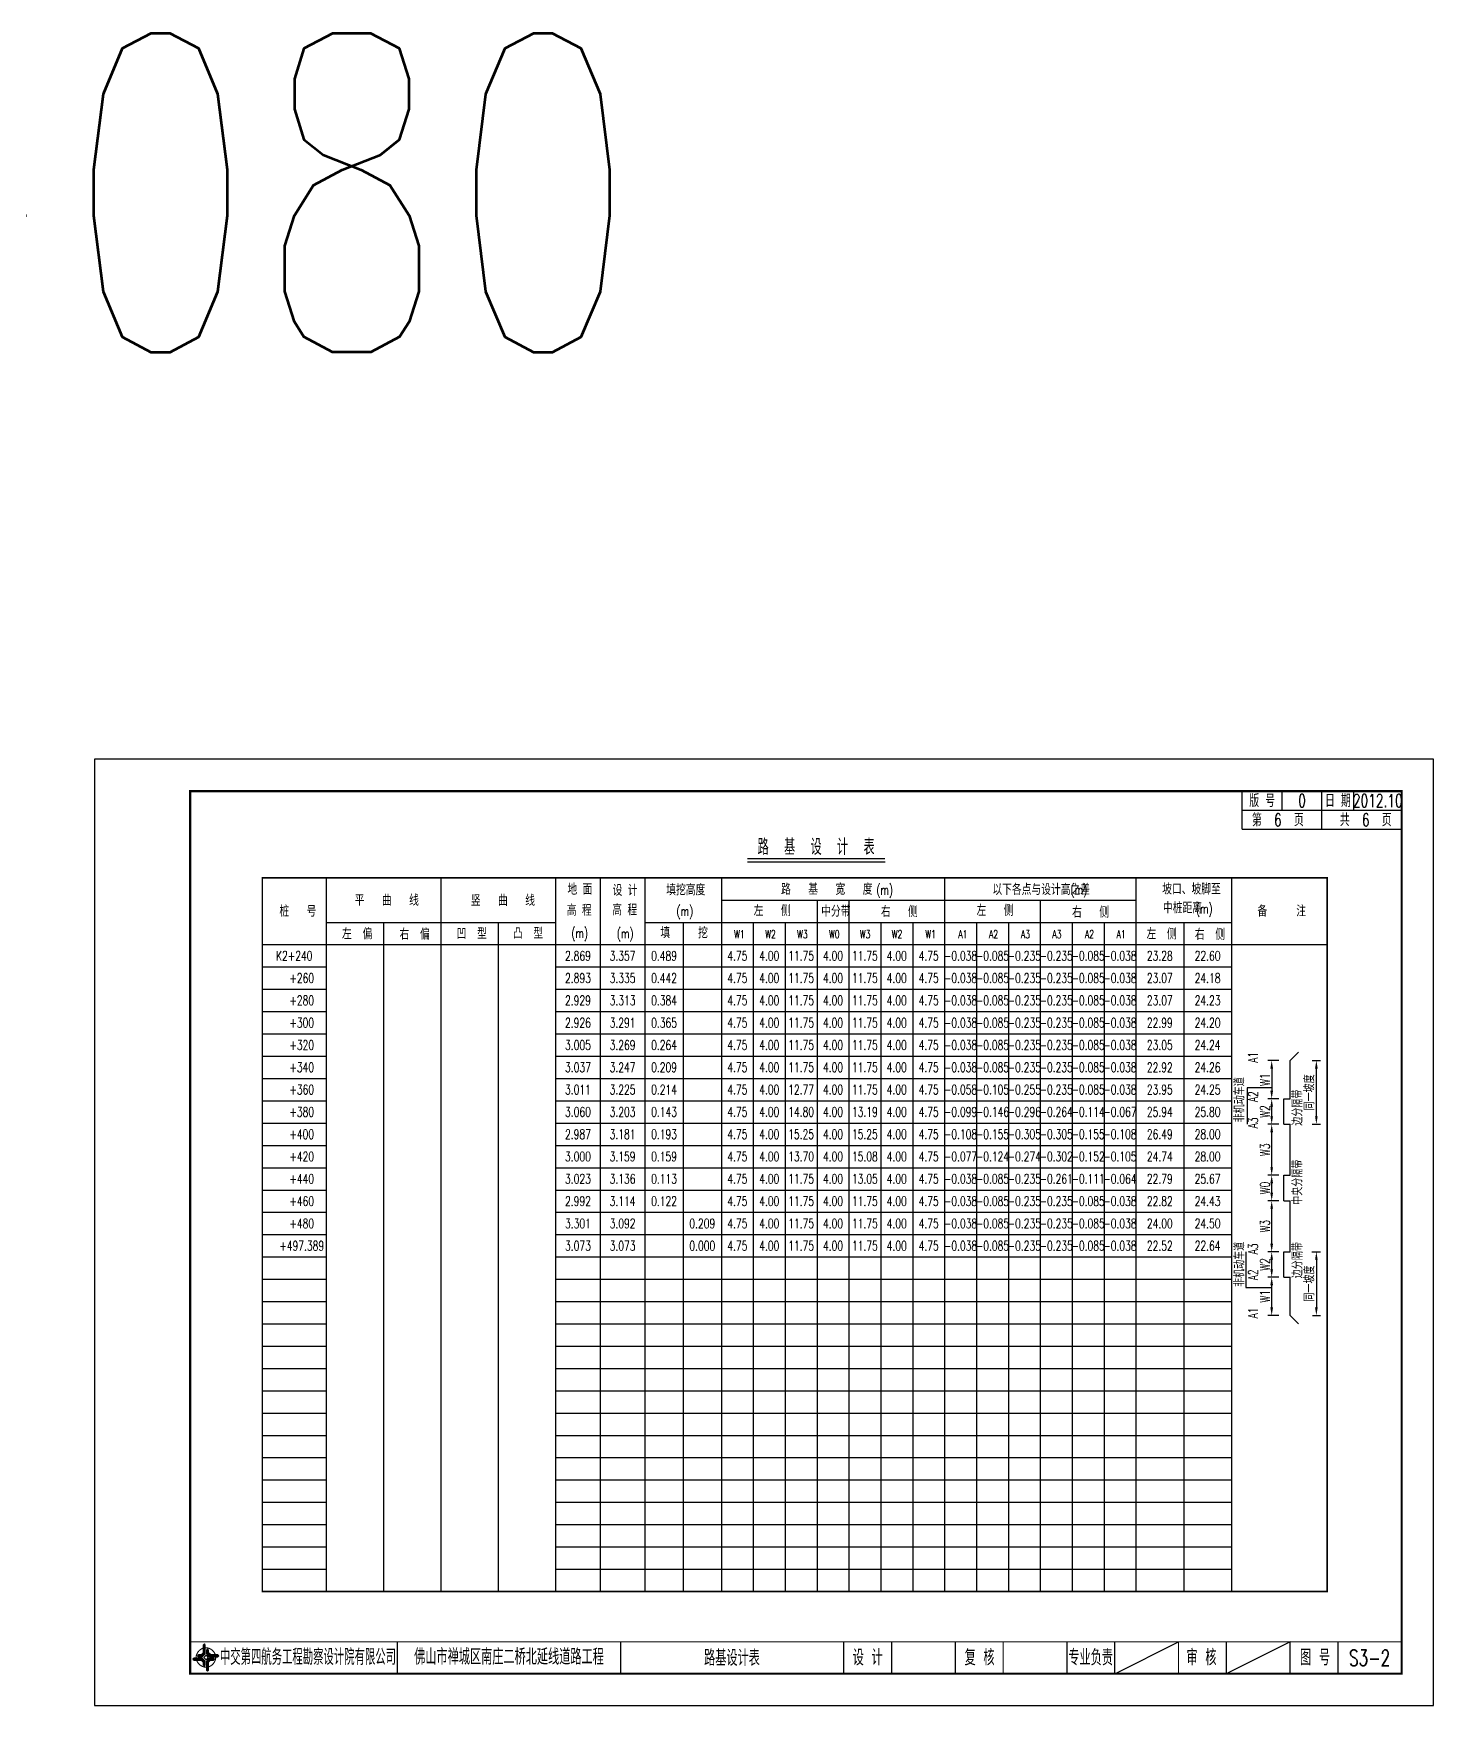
# Model space of a CAD drawing. Header units: inches. Extents: x 1318 to 3988, y 871 to 1396.
# Drawn here: x 3549 to 3988, y 871 to 1396 of the extents above; entities that cross this region are included whole.
import ezdxf
from ezdxf.enums import TextEntityAlignment as Align

# ---------------------------------------------------------------- set-up
doc = ezdxf.new("R2010")
doc.units = ezdxf.units.IN
doc.header["$LTSCALE"] = 10
doc.header["$MEASUREMENT"] = 0
for name, color, linetype in [('BIAO_K', 7, 'Continuous'), ('shuju', 3, 'Continuous'), ('图框', 7, 'Continuous'), ('文字', 7, 'Continuous'), ('表格数据', 5, 'Continuous')]:
    doc.layers.add(name, color=color, linetype=linetype)
doc.styles.get("Standard").update_dxf_attribs({"font": 'simplex1.shx', "width": 0.7, "bigfont": 'hztxt.shx'})
doc.styles.add('style_biao', font='txt', dxfattribs={"width": 0.75, "bigfont": 'hztxt'})
doc.dimstyles.get("Standard").update_dxf_attribs({"dimtxt": 0.18, "dimasz": 0.18, "dimexe": 0.18, "dimexo": 0.0625, "dimgap": 0.09, "dimtad": 0, "dimtih": 1, "dimtoh": 1, "dimdec": 4, "dimzin": 0, "dimdsep": 46, "dimtxsty": 'Standard', "dimcen": 0.09, "dimadec": 0, "dimazin": 0, "dimtfac": 1, "dimtdec": 4, "dimtofl": 0, "dimtmove": 0, "dimatfit": 3, "dimfxl": 0, "dimtolj": 1, "dimtzin": 0, "dimarcsym": 0})

# ---------------------------------------------------------------- blocks, each defined once
blk = doc.blocks.new('series')
at = {"width": 0.75}
for tag, height, p in [('页码', 4, (-35, -19)), ('图名', 5, (-220, -282)), ('图号', 5, (-20, -282))]:
    blk.add_attdef(tag, text='', height=height, dxfattribs=at).set_placement(p, align=Align.MIDDLE_CENTER)
blk = doc.blocks.new('tb')
at = {"lineweight": -3}
h = blk.add_hatch(color=256, dxfattribs=at)
h.paths.add_polyline_path([(-1.23, -0.13), (-3.78, -0.14), (-4.14, -0.41), (-1.4, -0.44), (-0.56, -1.24), (-0.54, -2.62), (-0.27, -2.2), (-0.26, -1.06)])
h.paths.add_polyline_path([(0.13, -1.08), (0.14, -3.86), (0.41, -4.26), (0.44, -1.24), (1.25, -0.43), (2.66, -0.43), (2.26, -0.16), (1.07, -0.15)])
h.paths.add_polyline_path([(1.08, 0.3), (3.62, 0.3), (4.02, 0.56), (1.25, 0.57), (0.43, 1.39), (0.43, 2.8), (0.16, 2.41), (0.15, 1.24)])
h.paths.add_polyline_path([(-0.28, 1.21), (-0.28, 3.99), (-0.56, 4.39), (-0.57, 1.41), (-1.38, 0.6), (-2.74, 0.56), (-2.33, 0.3), (-1.2, 0.29)])
for p, q in [((-1.38, 0.6), (-2.74, 0.56)), ((-0.57, 1.41), (-1.38, 0.6)), ((-0.56, 4.39), (-0.57, 1.41)), ((0.43, 2.8), (0.43, 1.39)), ((0.43, 1.39), (1.25, 0.57)), ((1.25, 0.57), (4.02, 0.56)), ((-4.14, -0.41), (-1.4, -0.44)), ((-1.4, -0.44), (-0.56, -1.24)), ((-0.56, -1.24), (-0.54, -2.62)), ((0.41, -4.26), (0.44, -1.24)), ((0.44, -1.24), (1.25, -0.43)), ((1.25, -0.43), (2.66, -0.43))]:
    blk.add_line(p, q, dxfattribs=at)
at = {"lineweight": -3, "const_width": 0.35, "flags": 128}
for points in [[(-0.9, 3.02, 0.324167), (-3.16, -0.14)], [(2.88, 0.92, 0.324403), (-0.24, 3.15)], [(0.75, -2.86, 0.325418), (3.02, 0.26)], [(-2.98, -0.76, 0.322976), (0.14, -2.98)]]:
    blk.add_lwpolyline(points, format="xyb", dxfattribs=at)
at = {"lineweight": -3, "flags": 128}
for points in [[(-0.9, 3.99), (-0.9, 1.58), (-1.53, 0.91), (-2.34, 0.91), (-2.74, 0.56), (-2.33, 0.3), (-1.2, 0.29), (-0.28, 1.21), (-0.28, 3.99), (-0.56, 4.39)], [(-0.04, 0.77), (0.68, 0.04), (-0.04, -0.69), (-0.77, 0.05)], [(3.62, 0.92), (1.43, 0.92), (0.77, 1.54), (0.77, 2.38), (0.43, 2.8), (0.16, 2.41), (0.15, 1.24), (1.08, 0.3), (3.62, 0.3), (4.02, 0.56)], [(-3.73, -0.76), (-1.54, -0.76), (-0.89, -1.39), (-0.89, -2.21), (-0.54, -2.62), (-0.27, -2.2), (-0.26, -1.06), (-1.23, -0.13), (-3.78, -0.14), (-4.14, -0.41)], [(0.75, -3.85), (0.75, -1.43), (1.4, -0.78), (2.26, -0.78), (2.66, -0.43), (2.26, -0.16), (1.07, -0.15), (0.13, -1.08), (0.14, -3.86), (0.41, -4.26)]]:
    blk.add_lwpolyline(points, close=True, dxfattribs=at)
blk = doc.blocks.new('*D48')
at = {"color": 0, "lineweight": -2}
for p, q in [((3939.15, 1061.23), (3935.69, 1061.23)), ((3936.94, 1055.73), (3936.94, 1058.73))]:
    blk.add_line(p, q, dxfattribs=at)
at = {"color": 0}
for points in [[(3936.53, 1058.73), (3937.36, 1058.73), (3936.94, 1061.23)], [(3936.53, 1055.73), (3937.36, 1055.73), (3936.94, 1053.23)]]:
    blk.add_solid(points, dxfattribs=at)
at = {"layer": 'DEFPOINTS', "color": 0}
for p in [(3936.94, 1061.23), (3939.78, 1061.23), (3939.78, 1053.23)]:
    blk.add_point(p, dxfattribs=at)
at = {"color": 0, "insert": (3934.82, 1057.23), "char_height": 3, "attachment_point": 5, "rotation": 90}
blk.add_mtext('\\A1;W2', dxfattribs=at)
blk = doc.blocks.new('*D49')
at = {"color": 0, "lineweight": -2}
for p, q in [((3939.15, 1037.23), (3935.69, 1037.23)), ((3936.94, 1031.73), (3936.94, 1034.73))]:
    blk.add_line(p, q, dxfattribs=at)
at = {"color": 0}
for points in [[(3936.53, 1034.73), (3937.36, 1034.73), (3936.94, 1037.23)], [(3936.53, 1031.73), (3937.36, 1031.73), (3936.94, 1029.23)]]:
    blk.add_solid(points, dxfattribs=at)
at = {"layer": 'DEFPOINTS', "color": 0}
for p in [(3936.94, 1037.23), (3939.78, 1037.23), (3939.78, 1029.23)]:
    blk.add_point(p, dxfattribs=at)
at = {"color": 0, "insert": (3934.82, 1033.23), "char_height": 3, "attachment_point": 5, "rotation": 90}
blk.add_mtext('\\A1;W0', dxfattribs=at)
blk = doc.blocks.new('*D50')
at = {"color": 0, "lineweight": -2}
for p, q in [((3939.15, 1053.23), (3935.69, 1053.23)), ((3936.94, 1039.73), (3936.94, 1050.73))]:
    blk.add_line(p, q, dxfattribs=at)
at = {"color": 0}
for points in [[(3936.53, 1050.73), (3937.36, 1050.73), (3936.94, 1053.23)], [(3936.53, 1039.73), (3937.36, 1039.73), (3936.94, 1037.23)]]:
    blk.add_solid(points, dxfattribs=at)
at = {"layer": 'DEFPOINTS', "color": 0}
for p in [(3936.94, 1053.23), (3939.78, 1053.23), (3939.78, 1037.23)]:
    blk.add_point(p, dxfattribs=at)
at = {"color": 0, "insert": (3934.82, 1045.23), "char_height": 3, "attachment_point": 5, "rotation": 90}
blk.add_mtext('\\A1;W3', dxfattribs=at)
blk = doc.blocks.new('*D51')
at = {"color": 0, "lineweight": -2}
for p, q in [((3939.15, 1073.23), (3935.69, 1073.23)), ((3936.94, 1070.73), (3936.94, 1063.73)), ((3939.15, 1061.23), (3935.69, 1061.23))]:
    blk.add_line(p, q, dxfattribs=at)
at = {"color": 0}
for points in [[(3936.53, 1070.73), (3937.36, 1070.73), (3936.94, 1073.23)], [(3936.53, 1063.73), (3937.36, 1063.73), (3936.94, 1061.23)]]:
    blk.add_solid(points, dxfattribs=at)
at = {"layer": 'DEFPOINTS', "color": 0}
for p in [(3939.78, 1073.23), (3936.94, 1061.23), (3939.78, 1061.23)]:
    blk.add_point(p, dxfattribs=at)
at = {"color": 0, "insert": (3934.82, 1067.23), "char_height": 3, "attachment_point": 5, "rotation": 90}
blk.add_mtext('\\A1;W1', dxfattribs=at)
blk = doc.blocks.new('*D52')
at = {"layer": 'DEFPOINTS', "color": 0}
for p in [(3949.02, 1073.23), (3950.95, 1073.23), (3949.06, 1053.23)]:
    blk.add_point(p, dxfattribs=at)
at = {"layer": 'shuju', "color": 0, "lineweight": -2}
for p, q in [((3949.64, 1073.23), (3952.2, 1073.23)), ((3950.95, 1055.73), (3950.95, 1070.73)), ((3949.68, 1053.23), (3952.2, 1053.23))]:
    blk.add_line(p, q, dxfattribs=at)
at = {"layer": 'shuju', "color": 0}
for points in [[(3950.54, 1070.73), (3951.37, 1070.73), (3950.95, 1073.23)], [(3950.54, 1055.73), (3951.37, 1055.73), (3950.95, 1053.23)]]:
    blk.add_solid(points, dxfattribs=at)
at = {"layer": 'shuju', "color": 0, "insert": (3948.83, 1063.23), "char_height": 3, "attachment_point": 5, "rotation": 90}
blk.add_mtext('\\A1;同一坡度', dxfattribs=at)
blk = doc.blocks.new('*D53')
at = {"layer": 'DEFPOINTS', "color": 0}
for p in [(3948.96, 1013.23), (3949.08, 993.23), (3950.95, 993.23)]:
    blk.add_point(p, dxfattribs=at)
at = {"layer": 'shuju', "color": 0, "lineweight": -2}
for p, q in [((3949.58, 1013.23), (3952.2, 1013.23)), ((3950.95, 1010.73), (3950.95, 995.73)), ((3949.71, 993.23), (3952.2, 993.23))]:
    blk.add_line(p, q, dxfattribs=at)
at = {"layer": 'shuju', "color": 0}
for points in [[(3950.54, 1010.73), (3951.37, 1010.73), (3950.95, 1013.23)], [(3950.54, 995.73), (3951.37, 995.73), (3950.95, 993.23)]]:
    blk.add_solid(points, dxfattribs=at)
at = {"layer": 'shuju', "color": 0, "insert": (3948.83, 1003.23), "char_height": 3, "attachment_point": 5, "rotation": 90}
blk.add_mtext('\\A1;同一坡度', dxfattribs=at)
blk = doc.blocks.new('*D54')
at = {"color": 0, "lineweight": -2}
for p, q in [((3939.15, 1013.23), (3935.69, 1013.23)), ((3936.94, 1007.73), (3936.94, 1010.73))]:
    blk.add_line(p, q, dxfattribs=at)
at = {"color": 0}
for points in [[(3936.53, 1010.73), (3937.36, 1010.73), (3936.94, 1013.23)], [(3936.53, 1007.73), (3937.36, 1007.73), (3936.94, 1005.23)]]:
    blk.add_solid(points, dxfattribs=at)
at = {"layer": 'DEFPOINTS', "color": 0}
for p in [(3936.94, 1013.23), (3939.78, 1013.23), (3939.78, 1005.23)]:
    blk.add_point(p, dxfattribs=at)
at = {"color": 0, "insert": (3934.82, 1009.23), "char_height": 3, "attachment_point": 5, "rotation": 90}
blk.add_mtext('\\A1;W2', dxfattribs=at)
blk = doc.blocks.new('*D55')
at = {"color": 0, "lineweight": -2}
for p, q in [((3939.15, 1005.23), (3935.69, 1005.23)), ((3936.94, 995.73), (3936.94, 1002.73)), ((3939.15, 993.23), (3935.69, 993.23))]:
    blk.add_line(p, q, dxfattribs=at)
at = {"color": 0}
for points in [[(3936.53, 1002.73), (3937.36, 1002.73), (3936.94, 1005.23)], [(3936.53, 995.73), (3937.36, 995.73), (3936.94, 993.23)]]:
    blk.add_solid(points, dxfattribs=at)
at = {"layer": 'DEFPOINTS', "color": 0}
for p in [(3936.94, 1005.23), (3939.78, 1005.23), (3939.78, 993.23)]:
    blk.add_point(p, dxfattribs=at)
at = {"color": 0, "insert": (3934.82, 999.23), "char_height": 3, "attachment_point": 5, "rotation": 90}
blk.add_mtext('\\A1;W1', dxfattribs=at)
blk = doc.blocks.new('*D56')
at = {"color": 0, "lineweight": -2}
for p, q in [((3939.15, 1029.23), (3935.69, 1029.23)), ((3936.94, 1015.73), (3936.94, 1026.73))]:
    blk.add_line(p, q, dxfattribs=at)
at = {"color": 0}
for points in [[(3936.53, 1026.73), (3937.36, 1026.73), (3936.94, 1029.23)], [(3936.53, 1015.73), (3937.36, 1015.73), (3936.94, 1013.23)]]:
    blk.add_solid(points, dxfattribs=at)
at = {"layer": 'DEFPOINTS', "color": 0}
for p in [(3936.94, 1029.23), (3939.78, 1029.23), (3939.78, 1013.23)]:
    blk.add_point(p, dxfattribs=at)
at = {"color": 0, "insert": (3934.82, 1021.23), "char_height": 3, "attachment_point": 5, "rotation": 90}
blk.add_mtext('\\A1;W3', dxfattribs=at)

msp = doc.modelspace()

# ---------------------------------------------------------------- linework, layer by layer
msp.add_line((3772.48378, 1135.59027), (3815.69658, 1135.59027))
msp.add_lwpolyline([(3987.70962, 870.79758), (3987.70962, 1167.79758), (3567.70962, 1167.79758), (3567.70962, 870.79758)], close=True)
at = {"const_width": 0.4}
msp.add_lwpolyline([(3772.48378, 1136.59027), (3815.64865, 1136.59027)], dxfattribs=at)
at = {"layer": 'BIAO_K'}
for p, q in [((3640.34346, 1130.59922), (3640.34346, 906.59922)), ((3676.34346, 1130.59922), (3676.34346, 906.59922)), ((3712.34346, 1130.59922), (3712.34346, 906.59922)), ((3726.34346, 1130.59922), (3726.34346, 906.59922)), ((3740.34346, 1130.59922), (3740.34346, 906.59922)), ((3764.34346, 1130.59922), (3764.34346, 906.59922)), ((3834.34346, 1130.59922), (3834.34346, 906.59922)), ((3894.34346, 1130.59922), (3894.34346, 906.59922)), ((3924.34346, 1130.59922), (3924.34346, 906.59922)), ((3764.34346, 1123.59922), (3894.34346, 1123.59922)), ((3794.34346, 1123.59922), (3794.34346, 906.59922)), ((3804.34346, 1123.59922), (3804.34346, 906.59922)), ((3864.34346, 1123.59922), (3864.34346, 906.59922)), ((3640.34346, 1116.59922), (3712.34346, 1116.59922)), ((3658.34346, 1116.59922), (3658.34346, 906.59922)), ((3694.34346, 1116.59922), (3694.34346, 906.59922)), ((3740.34346, 1116.59922), (3924.34346, 1116.59922)), ((3752.34346, 1116.59922), (3752.34346, 906.59922)), ((3774.34346, 1116.59922), (3774.34346, 906.59922)), ((3784.34346, 1116.59922), (3784.34346, 906.59922)), ((3814.34346, 1116.59922), (3814.34346, 906.59922)), ((3824.34346, 1116.59922), (3824.34346, 906.59922)), ((3844.34346, 1116.59922), (3844.34346, 906.59922)), ((3854.34346, 1116.59922), (3854.34346, 906.59922)), ((3874.34346, 1116.59922), (3874.34346, 906.59922)), ((3884.34346, 1116.59922), (3884.34346, 906.59922)), ((3909.34346, 1116.59922), (3909.34346, 906.59922)), ((3620.34346, 1109.59922), (3954.34346, 1109.59922)), ((3620.34346, 1102.59922), (3640.34346, 1102.59922)), ((3712.34346, 1102.59922), (3924.34346, 1102.59922)), ((3620.34346, 1095.59922), (3640.34346, 1095.59922)), ((3712.34346, 1095.59922), (3924.34346, 1095.59922)), ((3620.34346, 1088.59922), (3640.34346, 1088.59922)), ((3712.34346, 1088.59922), (3924.34346, 1088.59922)), ((3620.34346, 1081.59922), (3640.34346, 1081.59922)), ((3712.34346, 1081.59922), (3924.34346, 1081.59922)), ((3620.34346, 1074.59922), (3640.34346, 1074.59922)), ((3712.34346, 1074.59922), (3924.34346, 1074.59922)), ((3620.34346, 1067.59922), (3640.34346, 1067.59922)), ((3712.34346, 1067.59922), (3924.34346, 1067.59922)), ((3620.34346, 1060.59922), (3640.34346, 1060.59922)), ((3712.34346, 1060.59922), (3924.34346, 1060.59922)), ((3620.34346, 1053.59922), (3640.34346, 1053.59922)), ((3712.34346, 1053.59922), (3924.34346, 1053.59922)), ((3620.34346, 1046.59922), (3640.34346, 1046.59922)), ((3712.34346, 1046.59922), (3924.34346, 1046.59922)), ((3620.34346, 1039.59922), (3640.34346, 1039.59922)), ((3712.34346, 1039.59922), (3924.34346, 1039.59922)), ((3620.34346, 1032.59922), (3640.34346, 1032.59922)), ((3712.34346, 1032.59922), (3924.34346, 1032.59922)), ((3620.34346, 1025.59922), (3640.34346, 1025.59922)), ((3712.34346, 1025.59922), (3924.34346, 1025.59922)), ((3620.34346, 1018.59922), (3640.34346, 1018.59922)), ((3712.34346, 1018.59922), (3924.34346, 1018.59922)), ((3620.34346, 1011.59922), (3640.34346, 1011.59922)), ((3712.34346, 1011.59922), (3924.34346, 1011.59922)), ((3620.34346, 1004.59922), (3640.34346, 1004.59922)), ((3712.34346, 1004.59922), (3924.34346, 1004.59922)), ((3620.34346, 997.59922), (3640.34346, 997.59922)), ((3712.34346, 997.59922), (3924.34346, 997.59922)), ((3620.34346, 990.59922), (3640.34346, 990.59922)), ((3712.34346, 990.59922), (3924.34346, 990.59922)), ((3620.34346, 983.59922), (3640.34346, 983.59922)), ((3712.34346, 983.59922), (3924.34346, 983.59922)), ((3620.34346, 976.59922), (3640.34346, 976.59922)), ((3712.34346, 976.59922), (3924.34346, 976.59922)), ((3620.34346, 969.59922), (3640.34346, 969.59922)), ((3712.34346, 969.59922), (3924.34346, 969.59922)), ((3620.34346, 962.59922), (3640.34346, 962.59922)), ((3712.34346, 962.59922), (3924.34346, 962.59922)), ((3620.34346, 955.59922), (3640.34346, 955.59922)), ((3712.34346, 955.59922), (3924.34346, 955.59922)), ((3620.34346, 948.59922), (3640.34346, 948.59922)), ((3712.34346, 948.59922), (3924.34346, 948.59922)), ((3620.34346, 941.59922), (3640.34346, 941.59922)), ((3712.34346, 941.59922), (3924.34346, 941.59922)), ((3620.34346, 934.59922), (3640.34346, 934.59922)), ((3712.34346, 934.59922), (3924.34346, 934.59922)), ((3620.34346, 927.59922), (3640.34346, 927.59922)), ((3712.34346, 927.59922), (3924.34346, 927.59922)), ((3620.34346, 920.59922), (3640.34346, 920.59922)), ((3712.34346, 920.59922), (3924.34346, 920.59922)), ((3620.34346, 913.59922), (3640.34346, 913.59922)), ((3712.34346, 913.59922), (3924.34346, 913.59922))]:
    msp.add_line(p, q, dxfattribs=at)
at = {"layer": 'BIAO_K', "const_width": 0.5}
msp.add_lwpolyline([(3620.34346, 906.59922), (3954.34346, 906.59922), (3954.34346, 1130.59922), (3620.34346, 1130.59922)], close=True, dxfattribs=at)
at = {"layer": 'BIAO_K', "color": 1}
for points in [[(3942.78862, 1073.23295), (3945.34557, 1075.85654)], [(3942.78862, 1061.23295), (3942.78862, 1073.23295)], [(3940.78862, 1053.23295), (3940.78862, 1061.23295)], [(3940.78862, 1061.23295), (3942.78862, 1061.23295)], [(3940.78862, 1053.23295), (3942.78862, 1053.23295)], [(3942.78862, 1037.23295), (3942.78862, 1053.23295)], [(3940.78862, 1037.23295), (3942.78862, 1037.23295)], [(3940.78862, 1029.23295), (3940.78862, 1037.23295)], [(3940.78862, 1029.23295), (3942.78862, 1029.23295)], [(3942.78862, 1013.23295), (3942.78862, 1029.23295)], [(3940.78862, 1013.23295), (3942.78862, 1013.23295)], [(3940.78862, 1005.23295), (3940.78862, 1013.23295)], [(3940.78862, 1005.23295), (3942.78862, 1005.23295)], [(3942.78862, 993.23295), (3942.78862, 1005.23295)], [(3942.78862, 993.23295), (3945.34557, 990.60936)]]:
    msp.add_lwpolyline(points, dxfattribs=at)
at = {"layer": 'shuju'}
for p, q in [((3936.83257, 1064.70217), (3929.27466, 1064.70217)), ((3929.27466, 1064.70217), (3929.27466, 1053.23295)), ((3928.82053, 1013.23295), (3928.82053, 1001.97848)), ((3928.82053, 1001.97848), (3936.90978, 1001.97848))]:
    msp.add_line(p, q, dxfattribs=at)
at = {"layer": '图框'}
for p, q in [((3927.70962, 1145.79758), (3927.70962, 1157.79758)), ((3940.20962, 1151.79758), (3940.20962, 1157.79758)), ((3952.70962, 1151.79758), (3952.70962, 1157.79758)), ((3962.70962, 1151.79758), (3962.70962, 1157.79758)), ((3927.70962, 1151.79758), (3977.70962, 1151.79758)), ((3952.70962, 1145.79758), (3952.70962, 1151.79758)), ((3927.70962, 1145.79758), (3977.70962, 1145.79758)), ((3887.70962, 880.79758), (3907.70962, 890.79758)), ((3942.70962, 890.79758), (3922.70962, 880.79758))]:
    msp.add_line(p, q, dxfattribs=at)
for points, const_width in [([(3977.70962, 1157.79758), (3597.70962, 1157.79758), (3597.70962, 880.79758), (3977.70962, 880.79758), (3977.70962, 1157.79758)], 0.7), ([(3597.70962, 890.79758), (3977.70962, 890.79758)], 0.4), ([(3662.70962, 890.79758), (3662.70962, 880.79758)], 0.4), ([(3732.70962, 880.79758), (3732.70962, 890.79758)], 0.4), ([(3802.70962, 880.79758), (3802.70962, 890.79758)], 0.4), ([(3817.70962, 880.79758), (3817.70962, 890.79758)], 0.4), ([(3837.70962, 880.79758), (3837.70962, 890.79758)], 0.4), ([(3852.70962, 880.79758), (3852.70962, 890.79758)], 0.4), ([(3872.70962, 880.79758), (3872.70962, 890.79758)], 0.4), ([(3872.70962, 880.79758), (3872.70962, 890.79758)], 0.4), ([(3887.70962, 880.79758), (3887.70962, 890.79758)], 0.4), ([(3907.70962, 880.79758), (3907.70962, 890.79758)], 0.4), ([(3922.70962, 880.79758), (3922.70962, 890.79758)], 0.4), ([(3942.70962, 880.79758), (3942.70962, 890.79758)], 0.4), ([(3957.70962, 880.79758), (3957.70962, 890.79758)], 0.4)]:
    msp.add_lwpolyline(points, dxfattribs=dict(at, const_width=const_width))

# ---------------------------------------------------------------- block references
ref = msp.add_blockref('series', (3987.65641, 1167.75584), dxfattribs=at)
ref.add_attrib('页码', '第  6  页     共  6  页', dxfattribs={"layer": '0', "height": 4, "width": 0.7}).set_placement((3952.65641, 1148.75584), align=Align.MIDDLE_CENTER)
ref.add_attrib('图名', '路基设计表', dxfattribs={"layer": '0', "height": 5, "width": 0.7}).set_placement((3767.65641, 885.75584), align=Align.MIDDLE_CENTER)
ref.add_attrib('图号', 'S3-2', dxfattribs={"layer": '0', "height": 5, "width": 0.7}).set_placement((3967.65641, 885.75584), align=Align.MIDDLE_CENTER)
at = {"layer": '图框', "lineweight": -3}
msp.add_blockref('tb', (3602.70535, 885.80292), dxfattribs=at)

# ---------------------------------------------------------------- texts
at = {"width": 0.7}
for s, p in [('A1', (3932.58483, 1072.51252)), ('A2', (3932.58483, 1060.18949)), ('A3', (3932.58483, 1051.94127)), ('A3', (3932.58483, 1012.39591)), ('A2', (3932.58483, 1004.2701)), ('A1', (3932.58483, 992.30034))]:
    msp.add_text(s, height=3, rotation=90, dxfattribs=at).set_placement(p)
at = {"layer": 'BIAO_K', "width": 0.7}
for s, height, p in [('地 面', 3.5, (3716.04044, 1125.24251)), ('设 计', 3.5, (3730.21714, 1124.91948)), ('填挖高度', 3.5, (3747.04291, 1125.0659)), ('路   基   宽   度', 3.5, (3783.03099, 1125.25892)), ('(m)', 3, (3812.96748, 1125.27869)), ('以下各点与设计高之差', 3.5, (3849.33234, 1125.17592)), ('(m)', 3, (3873.84801, 1125.36088)), ('坡口、坡脚至', 3.5, (3902.59933, 1125.32389)), ('平   曲   线', 3.5, (3649.30203, 1121.81176)), ('竖   曲   线', 3.5, (3685.7121, 1121.75675)), ('中桩距离', 3.5, (3902.84861, 1119.40659)), ('桩   号', 3.5, (3625.68274, 1118.35138)), ('高 程', 3.5, (3715.84302, 1118.64896)), ('高 程', 3.5, (3730.10055, 1118.78554)), ('(m)', 3, (3750.25243, 1118.61122)), ('左   侧', 3.5, (3774.46861, 1118.54252)), ('中分带', 3.5, (3795.64068, 1118.35294)), ('右   侧', 3.5, (3814.35847, 1118.24684)), ('左   侧', 3.5, (3844.35744, 1118.61473)), ('右   侧', 3.5, (3874.33789, 1118.06828)), ('(m)', 3, (3913.19454, 1119.37857)), ('备     注', 3.5, (3932.4751, 1118.41066)), ('左  偏', 3.5, (3645.33706, 1111.26661)), ('右  偏', 3.5, (3663.36173, 1111.16186)), ('凹  型', 3.5, (3681.29858, 1111.31991)), ('凸  型', 3.5, (3698.94138, 1111.41214)), ('(m)', 3, (3717.27432, 1111.69902)), ('(m)', 3, (3731.5414, 1111.59648)), ('填', 3.5, (3745.18567, 1111.63021)), ('挖', 3.5, (3757.02226, 1111.57016)), ('W1', 2.5, (3768.32942, 1111.62908)), ('W2', 2.5, (3778.10238, 1111.62908)), ('W3', 2.5, (3788.10238, 1111.62908)), ('W0', 2.5, (3798.10256, 1111.62908)), ('W3', 2.5, (3807.77835, 1111.62908)), ('W2', 2.5, (3817.77835, 1111.62908)), ('W1', 2.5, (3828.30313, 1111.62908)), ('A1', 2.5, (3838.63387, 1111.62908)), ('A2', 2.5, (3848.27794, 1111.62908)), ('A3', 2.5, (3858.27794, 1111.62908)), ('A3', 2.5, (3868.16177, 1111.62908)), ('A2', 2.5, (3878.34525, 1111.62908)), ('A1', 2.5, (3888.28562, 1111.62908)), ('左  侧', 3.5, (3897.68938, 1111.23281)), ('右  侧', 3.5, (3912.84335, 1111.09376))]:
    msp.add_text(s, height=height, dxfattribs=at).set_placement(p)
at = {"layer": 'shuju', "style": 'style_biao', "width": 0.7}
for s, p in [('非机动车道', (3928.37664, 1053.82491)), ('边分隔带', (3946.5819, 1052.77522))]:
    msp.add_text(s, height=3, rotation=90, dxfattribs=at).set_placement(p)
at = {"layer": 'shuju', "width": 0.7}
for s, p in [('中央分隔带', (3946.5819, 1027.96045)), ('边分隔带', (3946.59471, 1004.90444)), ('非机动车道', (3928.37664, 1002.17277))]:
    msp.add_text(s, height=3, rotation=90, dxfattribs=at).set_placement(p)
at = {"layer": '图框'}
for s, height, width, p in [('K0+000~K0+640、K1+600~K2+080', 100, 0.7, (2869.37232, 1345.57338)), ('版 号', 4, 0.7, (3933.95962, 1154.79758)), ('0', 4, 0.7, (3946.45962, 1154.79758)), ('日 期', 4, 0.7, (3957.70962, 1154.79758)), ('2012.10', 4, 0.7, (3970.20962, 1154.79758)), ('中交第四航务工程勘察设计院有限公司', 5, 0.65, (3634.64046, 886.04603)), ('佛山市禅城区南庄二桥北延线道路工程', 5, 0.7, (3697.70962, 886.11229)), ('设 计', 5, 0.7, (3810.21038, 885.89217)), ('复 核', 5, 0.7, (3845.3052, 885.89217)), ('专业负责', 5, 0.7, (3880.15594, 885.89217)), ('审 核', 5, 0.7, (3914.92975, 885.89217)), ('图 号', 5, 0.7, (3950.54892, 885.89217))]:
    msp.add_text(s, height=height, dxfattribs=dict(at, width=width)).set_placement(p, align=Align.MIDDLE_CENTER)
at = {"layer": '文字', "width": 0.7}
msp.add_text('路  基  设  计  表', height=5, dxfattribs=at).set_placement((3775.68692, 1137.76533))
at = {"layer": '表格数据', "width": 0.7}
for s, p in [('K2+240', (3630.34346, 1106.09922)), ('2.869', (3719.34346, 1106.09922)), ('3.357', (3733.34346, 1106.09922)), ('0.489', (3746.34346, 1106.09922)), ('4.75', (3769.34346, 1106.09922)), ('4.00', (3779.34346, 1106.09922)), ('11.75', (3789.34346, 1106.09922)), ('4.00', (3799.34346, 1106.09922)), ('11.75', (3809.34346, 1106.09922)), ('4.00', (3819.34346, 1106.09922)), ('4.75', (3829.34346, 1106.09922)), ('4.75', (3829.34346, 1106.09922)), ('-0.038', (3839.34346, 1106.09922)), ('-0.085', (3849.34346, 1106.09922)), ('-0.235', (3859.34346, 1106.09922)), ('-0.235', (3869.34346, 1106.09922)), ('-0.085', (3879.34346, 1106.09922)), ('-0.038', (3889.34346, 1106.09922)), ('23.28', (3901.84346, 1106.09922)), ('22.60', (3916.84346, 1106.09922)), ('   +260', (3630.34346, 1099.09922)), ('2.893', (3719.34346, 1099.09922)), ('3.335', (3733.34346, 1099.09922)), ('0.442', (3746.34346, 1099.09922)), ('4.75', (3769.34346, 1099.09922)), ('4.00', (3779.34346, 1099.09922)), ('11.75', (3789.34346, 1099.09922)), ('4.00', (3799.34346, 1099.09922)), ('11.75', (3809.34346, 1099.09922)), ('4.00', (3819.34346, 1099.09922)), ('4.75', (3829.34346, 1099.09922)), ('4.75', (3829.34346, 1099.09922)), ('-0.038', (3839.34346, 1099.09922)), ('-0.085', (3849.34346, 1099.09922)), ('-0.235', (3859.34346, 1099.09922)), ('-0.235', (3869.34346, 1099.09922)), ('-0.085', (3879.34346, 1099.09922)), ('-0.038', (3889.34346, 1099.09922)), ('23.07', (3901.84346, 1099.09922)), ('24.18', (3916.84346, 1099.09922)), ('   +280', (3630.34346, 1092.09922)), ('2.929', (3719.34346, 1092.09922)), ('3.313', (3733.34346, 1092.09922)), ('0.384', (3746.34346, 1092.09922)), ('4.75', (3769.34346, 1092.09922)), ('4.00', (3779.34346, 1092.09922)), ('11.75', (3789.34346, 1092.09922)), ('4.00', (3799.34346, 1092.09922)), ('11.75', (3809.34346, 1092.09922)), ('4.00', (3819.34346, 1092.09922)), ('4.75', (3829.34346, 1092.09922)), ('4.75', (3829.34346, 1092.09922)), ('-0.038', (3839.34346, 1092.09922)), ('-0.085', (3849.34346, 1092.09922)), ('-0.235', (3859.34346, 1092.09922)), ('-0.235', (3869.34346, 1092.09922)), ('-0.085', (3879.34346, 1092.09922)), ('-0.038', (3889.34346, 1092.09922)), ('23.07', (3901.84346, 1092.09922)), ('24.23', (3916.84346, 1092.09922)), ('   +300', (3630.34346, 1085.09922)), ('2.926', (3719.34346, 1085.09922)), ('3.291', (3733.34346, 1085.09922)), ('0.365', (3746.34346, 1085.09922)), ('4.75', (3769.34346, 1085.09922)), ('4.00', (3779.34346, 1085.09922)), ('11.75', (3789.34346, 1085.09922)), ('4.00', (3799.34346, 1085.09922)), ('11.75', (3809.34346, 1085.09922)), ('4.00', (3819.34346, 1085.09922)), ('4.75', (3829.34346, 1085.09922)), ('4.75', (3829.34346, 1085.09922)), ('-0.038', (3839.34346, 1085.09922)), ('-0.085', (3849.34346, 1085.09922)), ('-0.235', (3859.34346, 1085.09922)), ('-0.235', (3869.34346, 1085.09922)), ('-0.085', (3879.34346, 1085.09922)), ('-0.038', (3889.34346, 1085.09922)), ('22.99', (3901.84346, 1085.09922)), ('24.20', (3916.84346, 1085.09922)), ('   +320', (3630.34346, 1078.09922)), ('3.005', (3719.34346, 1078.09922)), ('3.269', (3733.34346, 1078.09922)), ('0.264', (3746.34346, 1078.09922)), ('4.75', (3769.34346, 1078.09922)), ('4.00', (3779.34346, 1078.09922)), ('11.75', (3789.34346, 1078.09922)), ('4.00', (3799.34346, 1078.09922)), ('11.75', (3809.34346, 1078.09922)), ('4.00', (3819.34346, 1078.09922)), ('4.75', (3829.34346, 1078.09922)), ('4.75', (3829.34346, 1078.09922)), ('-0.038', (3839.34346, 1078.09922)), ('-0.085', (3849.34346, 1078.09922)), ('-0.235', (3859.34346, 1078.09922)), ('-0.235', (3869.34346, 1078.09922)), ('-0.085', (3879.34346, 1078.09922)), ('-0.038', (3889.34346, 1078.09922)), ('23.05', (3901.84346, 1078.09922)), ('24.24', (3916.84346, 1078.09922)), ('   +340', (3630.34346, 1071.09922)), ('3.037', (3719.34346, 1071.09922)), ('3.247', (3733.34346, 1071.09922)), ('0.209', (3746.34346, 1071.09922)), ('4.75', (3769.34346, 1071.09922)), ('4.00', (3779.34346, 1071.09922)), ('11.75', (3789.34346, 1071.09922)), ('4.00', (3799.34346, 1071.09922)), ('11.75', (3809.34346, 1071.09922)), ('4.00', (3819.34346, 1071.09922)), ('4.75', (3829.34346, 1071.09922)), ('4.75', (3829.34346, 1071.09922)), ('-0.038', (3839.34346, 1071.09922)), ('-0.085', (3849.34346, 1071.09922)), ('-0.235', (3859.34346, 1071.09922)), ('-0.235', (3869.34346, 1071.09922)), ('-0.085', (3879.34346, 1071.09922)), ('-0.038', (3889.34346, 1071.09922)), ('22.92', (3901.84346, 1071.09922)), ('24.26', (3916.84346, 1071.09922)), ('   +360', (3630.34346, 1064.09922)), ('3.011', (3719.34346, 1064.09922)), ('3.225', (3733.34346, 1064.09922)), ('0.214', (3746.34346, 1064.09922)), ('4.75', (3769.34346, 1064.09922)), ('4.00', (3779.34346, 1064.09922)), ('12.77', (3789.34346, 1064.09922)), ('4.00', (3799.34346, 1064.09922)), ('11.75', (3809.34346, 1064.09922)), ('4.00', (3819.34346, 1064.09922)), ('4.75', (3829.34346, 1064.09922)), ('4.75', (3829.34346, 1064.09922)), ('-0.058', (3839.34346, 1064.09922)), ('-0.105', (3849.34346, 1064.09922)), ('-0.255', (3859.34346, 1064.09922)), ('-0.235', (3869.34346, 1064.09922)), ('-0.085', (3879.34346, 1064.09922)), ('-0.038', (3889.34346, 1064.09922)), ('23.95', (3901.84346, 1064.09922)), ('24.25', (3916.84346, 1064.09922)), ('   +380', (3630.34346, 1057.09922)), ('3.060', (3719.34346, 1057.09922)), ('3.203', (3733.34346, 1057.09922)), ('0.143', (3746.34346, 1057.09922)), ('4.75', (3769.34346, 1057.09922)), ('4.00', (3779.34346, 1057.09922)), ('14.80', (3789.34346, 1057.09922)), ('4.00', (3799.34346, 1057.09922)), ('13.19', (3809.34346, 1057.09922)), ('4.00', (3819.34346, 1057.09922)), ('4.75', (3829.34346, 1057.09922)), ('4.75', (3829.34346, 1057.09922)), ('-0.099', (3839.34346, 1057.09922)), ('-0.146', (3849.34346, 1057.09922)), ('-0.296', (3859.34346, 1057.09922)), ('-0.264', (3869.34346, 1057.09922)), ('-0.114', (3879.34346, 1057.09922)), ('-0.067', (3889.34346, 1057.09922)), ('25.94', (3901.84346, 1057.09922)), ('25.80', (3916.84346, 1057.09922)), ('   +400', (3630.34346, 1050.09922)), ('2.987', (3719.34346, 1050.09922)), ('3.181', (3733.34346, 1050.09922)), ('0.193', (3746.34346, 1050.09922)), ('4.75', (3769.34346, 1050.09922)), ('4.00', (3779.34346, 1050.09922)), ('15.25', (3789.34346, 1050.09922)), ('4.00', (3799.34346, 1050.09922)), ('15.25', (3809.34346, 1050.09922)), ('4.00', (3819.34346, 1050.09922)), ('4.75', (3829.34346, 1050.09922)), ('4.75', (3829.34346, 1050.09922)), ('-0.108', (3839.34346, 1050.09922)), ('-0.155', (3849.34346, 1050.09922)), ('-0.305', (3859.34346, 1050.09922)), ('-0.305', (3869.34346, 1050.09922)), ('-0.155', (3879.34346, 1050.09922)), ('-0.108', (3889.34346, 1050.09922)), ('26.49', (3901.84346, 1050.09922)), ('28.00', (3916.84346, 1050.09922)), ('   +420', (3630.34346, 1043.09922)), ('3.000', (3719.34346, 1043.09922)), ('3.159', (3733.34346, 1043.09922)), ('0.159', (3746.34346, 1043.09922)), ('4.75', (3769.34346, 1043.09922)), ('4.00', (3779.34346, 1043.09922)), ('13.70', (3789.34346, 1043.09922)), ('4.00', (3799.34346, 1043.09922)), ('15.08', (3809.34346, 1043.09922)), ('4.00', (3819.34346, 1043.09922)), ('4.75', (3829.34346, 1043.09922)), ('4.75', (3829.34346, 1043.09922)), ('-0.077', (3839.34346, 1043.09922)), ('-0.124', (3849.34346, 1043.09922)), ('-0.274', (3859.34346, 1043.09922)), ('-0.302', (3869.34346, 1043.09922)), ('-0.152', (3879.34346, 1043.09922)), ('-0.105', (3889.34346, 1043.09922)), ('24.74', (3901.84346, 1043.09922)), ('28.00', (3916.84346, 1043.09922)), ('   +440', (3630.34346, 1036.09922)), ('3.023', (3719.34346, 1036.09922)), ('3.136', (3733.34346, 1036.09922)), ('0.113', (3746.34346, 1036.09922)), ('4.75', (3769.34346, 1036.09922)), ('4.00', (3779.34346, 1036.09922)), ('11.75', (3789.34346, 1036.09922)), ('4.00', (3799.34346, 1036.09922)), ('13.05', (3809.34346, 1036.09922)), ('4.00', (3819.34346, 1036.09922)), ('4.75', (3829.34346, 1036.09922)), ('4.75', (3829.34346, 1036.09922)), ('-0.038', (3839.34346, 1036.09922)), ('-0.085', (3849.34346, 1036.09922)), ('-0.235', (3859.34346, 1036.09922)), ('-0.261', (3869.34346, 1036.09922)), ('-0.111', (3879.34346, 1036.09922)), ('-0.064', (3889.34346, 1036.09922)), ('22.79', (3901.84346, 1036.09922)), ('25.67', (3916.84346, 1036.09922)), ('   +460', (3630.34346, 1029.09922)), ('2.992', (3719.34346, 1029.09922)), ('3.114', (3733.34346, 1029.09922)), ('0.122', (3746.34346, 1029.09922)), ('4.75', (3769.34346, 1029.09922)), ('4.00', (3779.34346, 1029.09922)), ('11.75', (3789.34346, 1029.09922)), ('4.00', (3799.34346, 1029.09922)), ('11.75', (3809.34346, 1029.09922)), ('4.00', (3819.34346, 1029.09922)), ('4.75', (3829.34346, 1029.09922)), ('4.75', (3829.34346, 1029.09922)), ('-0.038', (3839.34346, 1029.09922)), ('-0.085', (3849.34346, 1029.09922)), ('-0.235', (3859.34346, 1029.09922)), ('-0.235', (3869.34346, 1029.09922)), ('-0.085', (3879.34346, 1029.09922)), ('-0.038', (3889.34346, 1029.09922)), ('22.82', (3901.84346, 1029.09922)), ('24.43', (3916.84346, 1029.09922)), ('   +480', (3630.34346, 1022.09922)), ('3.301', (3719.34346, 1022.09922)), ('3.092', (3733.34346, 1022.09922)), ('0.209', (3758.34346, 1022.09922)), ('4.75', (3769.34346, 1022.09922)), ('4.00', (3779.34346, 1022.09922)), ('11.75', (3789.34346, 1022.09922)), ('4.00', (3799.34346, 1022.09922)), ('11.75', (3809.34346, 1022.09922)), ('4.00', (3819.34346, 1022.09922)), ('4.75', (3829.34346, 1022.09922)), ('4.75', (3829.34346, 1022.09922)), ('-0.038', (3839.34346, 1022.09922)), ('-0.085', (3849.34346, 1022.09922)), ('-0.235', (3859.34346, 1022.09922)), ('-0.235', (3869.34346, 1022.09922)), ('-0.085', (3879.34346, 1022.09922)), ('-0.038', (3889.34346, 1022.09922)), ('24.00', (3901.84346, 1022.09922)), ('24.50', (3916.84346, 1022.09922)), ('   +497.389', (3630.34346, 1015.09922)), ('3.073', (3719.34346, 1015.09922)), ('3.073', (3733.34346, 1015.09922)), ('0.000', (3758.34346, 1015.09922)), ('4.75', (3769.34346, 1015.09922)), ('4.00', (3779.34346, 1015.09922)), ('11.75', (3789.34346, 1015.09922)), ('4.00', (3799.34346, 1015.09922)), ('11.75', (3809.34346, 1015.09922)), ('4.00', (3819.34346, 1015.09922)), ('4.75', (3829.34346, 1015.09922)), ('4.75', (3829.34346, 1015.09922)), ('-0.038', (3839.34346, 1015.09922)), ('-0.085', (3849.34346, 1015.09922)), ('-0.235', (3859.34346, 1015.09922)), ('-0.235', (3869.34346, 1015.09922)), ('-0.085', (3879.34346, 1015.09922)), ('-0.038', (3889.34346, 1015.09922)), ('22.52', (3901.84346, 1015.09922)), ('22.64', (3916.84346, 1015.09922))]:
    msp.add_text(s, height=3, dxfattribs=at).set_placement(p, align=Align.MIDDLE)

# ---------------------------------------------------------------- dimensions: what is measured, and where the dimension line sits
for base, p1, p2, text, override, picture, middle in [((3936.94227, 1061.23295), (3939.7787, 1073.23295), (3939.7787, 1061.23295), 'W1', {"dimtxt": 3, "dimasz": 2.5, "dimexe": 1.25, "dimexo": 0.625, "dimgap": 0.625, "dimtad": 1, "dimtih": 0, "dimtoh": 0, "dimzin": 8, "dimlunit": 6, "dimtxsty": 'Standard', "dimcen": 2.5, "dimtofl": 1}, '*D51', (3934.81727, 1067.23295)), ((3936.94227, 1061.23295), (3939.7787, 1053.23295), (3939.7787, 1061.23295), 'W2', {"dimtxt": 3, "dimasz": 2.5, "dimexe": 1.25, "dimexo": 0.625, "dimgap": 0.625, "dimtad": 1, "dimtih": 0, "dimtoh": 0, "dimzin": 8, "dimlunit": 6, "dimtxsty": 'Standard', "dimcen": 2.5, "dimse1": 1, "dimtofl": 1, "dimtmove": 1}, '*D48', (3934.81727, 1057.23295)), ((3936.94227, 1053.23295), (3939.7787, 1037.23295), (3939.7787, 1053.23295), 'W3', {"dimtxt": 3, "dimasz": 2.5, "dimexe": 1.25, "dimexo": 0.625, "dimgap": 0.625, "dimtad": 1, "dimtih": 0, "dimtoh": 0, "dimzin": 8, "dimlunit": 6, "dimtxsty": 'Standard', "dimcen": 2.5, "dimse1": 1, "dimtofl": 1, "dimtmove": 1}, '*D50', (3934.81727, 1045.23295)), ((3936.94227, 1037.23295), (3939.7787, 1029.23295), (3939.7787, 1037.23295), 'W0', {"dimtxt": 3, "dimasz": 2.5, "dimexe": 1.25, "dimexo": 0.625, "dimgap": 0.625, "dimtad": 1, "dimtih": 0, "dimtoh": 0, "dimzin": 8, "dimlunit": 6, "dimtxsty": 'Standard', "dimcen": 2.5, "dimse1": 1, "dimtofl": 1, "dimtmove": 1}, '*D49', (3934.81727, 1033.23295)), ((3936.94227, 1029.23295), (3939.7787, 1013.23295), (3939.7787, 1029.23295), 'W3', {"dimtxt": 3, "dimasz": 2.5, "dimexe": 1.25, "dimexo": 0.625, "dimgap": 0.625, "dimtad": 1, "dimtih": 0, "dimtoh": 0, "dimzin": 8, "dimlunit": 6, "dimtxsty": 'Standard', "dimcen": 2.5, "dimse1": 1, "dimtofl": 1, "dimtmove": 1}, '*D56', (3934.81727, 1021.23295)), ((3936.94227, 1013.23295), (3939.7787, 1005.23295), (3939.7787, 1013.23295), 'W2', {"dimtxt": 3, "dimasz": 2.5, "dimexe": 1.25, "dimexo": 0.625, "dimgap": 0.625, "dimtad": 1, "dimtih": 0, "dimtoh": 0, "dimzin": 8, "dimlunit": 6, "dimtxsty": 'Standard', "dimcen": 2.5, "dimse1": 1, "dimtofl": 1, "dimtmove": 1}, '*D54', (3934.81727, 1009.23295)), ((3936.94227, 1005.23295), (3939.7787, 993.23295), (3939.7787, 1005.23295), 'W1', {"dimtxt": 3, "dimasz": 2.5, "dimexe": 1.25, "dimexo": 0.625, "dimgap": 0.625, "dimtad": 1, "dimtih": 0, "dimtoh": 0, "dimzin": 8, "dimlunit": 6, "dimtxsty": 'Standard', "dimcen": 2.5, "dimtofl": 1}, '*D55', (3934.81727, 999.23295))]:
    dim = msp.add_linear_dim(base=base, p1=p1, p2=p2, angle=90, text=text, dimstyle='Standard', override=override)
    dim.commit()
    dim.dimension.update_dxf_attribs({"geometry": picture, "text_midpoint": middle})
at = {"layer": 'shuju'}
for base, p1, p2, picture, middle in [((3950.95347, 1073.23295), (3949.05898, 1053.23295), (3949.01681, 1073.23295), '*D52', (3948.82847, 1063.23295)), ((3950.95347, 993.23295), (3948.95552, 1013.23295), (3949.08065, 993.23295), '*D53', (3948.82847, 1003.23295))]:
    dim = msp.add_linear_dim(base=base, p1=p1, p2=p2, angle=90, text='同一坡度', dimstyle='Standard', override={"dimtxt": 3, "dimasz": 2.5, "dimexe": 1.25, "dimexo": 0.625, "dimgap": 0.625, "dimtad": 1, "dimtih": 0, "dimtoh": 0, "dimzin": 8, "dimlunit": 6, "dimtxsty": 'Standard', "dimcen": 2.5, "dimtofl": 1}, dxfattribs=at)
    dim.commit()
    dim.dimension.update_dxf_attribs({"geometry": picture, "text_midpoint": middle})

doc.saveas('drawing.dxf')
